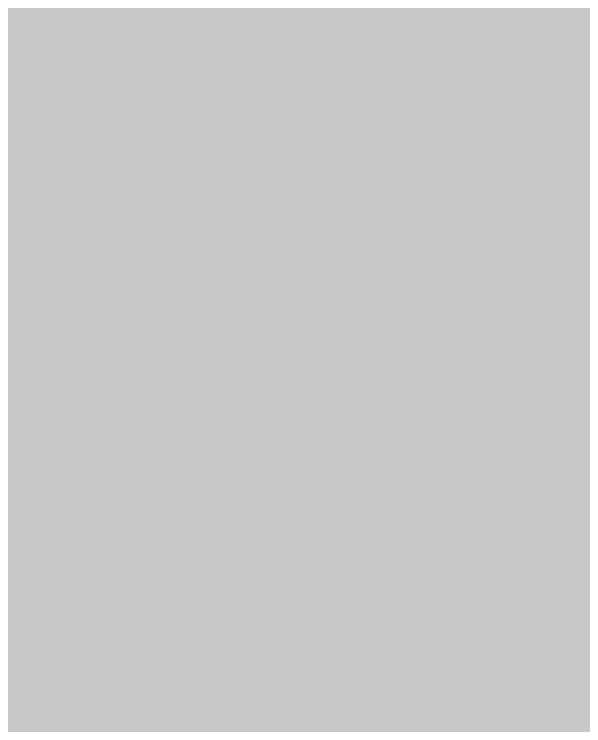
# Model space of a CAD drawing. Header units: inches. Extents: x -4266 to -1814, y 9706 to 12441.
# Drawn here: x -2983.332 to -2979.46, y 10931.796 to 10936.634 of the extents above; entities that cross this region are included whole.
import ezdxf

# ---------------------------------------------------------------- set-up
doc = ezdxf.new("R2010")
doc.units = ezdxf.units.IN
doc.header["$MEASUREMENT"] = 0
doc.layers.add('0-1', color=7, linetype='Continuous', lineweight=5)
doc.layers.add('A-FLOR-PATT-1', color=251, linetype='Continuous', lineweight=9)

# ---------------------------------------------------------------- blocks, each defined once
blk = doc.blocks.new('CTR - 1st Phase - Shell_rvt-1-FLOOR PLAN - 1ST FLOOR')
at = {"layer": 'A-FLOR-PATT-1'}
h = blk.add_hatch(dxfattribs=at)
h.set_pattern_fill('FP_11', color=256, style=0, pattern_type=2)
h.set_pattern_definition([(0, (0, 3.223), (15.36, 3.839), [1.267, -10.253, 1.267, -10.253, -61.44]), (0, (0, 3.223), (15.36, 3.839), [-23.04, 1.267, -21.773, 1.267, -10.253, -26.88]), (0, (0, 3.223), (15.36, 3.839), [-57.6, 1.267, -6.413, 1.267, -17.933]), (120.004, (5.76, 5.143), (-11.0058321, 11.3805159), [1.267, -10.252, 1.267, -10.252, -61.433]), (120.004, (5.76, 5.143), (-11.0058321, 11.3805159), [-23.037, 1.267, -21.77, 1.267, -10.252, -26.877]), (120.004, (5.76, 5.143), (-11.0058321, 11.3805159), [-57.593, 1.267, -6.412, 1.267, -17.931]), (239.996, (7.68, 12.822), (-4.354525, -15.2201142), [1.267, -10.252, 1.267, -10.252, -61.433]), (239.996, (7.68, 12.822), (-4.354525, -15.2201142), [-23.037, 1.267, -21.77, 1.267, -10.252, -26.877]), (239.996, (7.68, 12.822), (-4.354525, -15.2201142), [-57.593, 1.267, -6.412, 1.267, -17.931])])
h.paths.add_polyline_path([(-3175.3355, 10822.4894), (-3175.3355, 10823.1144), (-3137.312, 10823.1144), (-3137.312, 10822.4894), (-3137.1237, 10822.4894), (-3137.1237, 10857.3894), (-3147.3737, 10857.3894), (-3147.3737, 10943.8067), (-3213.9237, 10911.6724), (-3213.9237, 10822.4894), (-3194.0558, 10822.4894)], flags=0)
h.paths.add_polyline_path([(-2772.3237, 10822.4894), (-2748.6862, 10822.4894), (-2748.6862, 10823.4894), (-2719.6862, 10823.4894), (-2719.6862, 10822.4894), (-2710.2862, 10822.4894), (-2710.2862, 10823.4894), (-2681.2862, 10823.4894), (-2681.2862, 10822.4894), (-2672.8565, 10822.4894), (-2772.3237, 10911.054), (-2772.3237, 10832.2707)], flags=0)
h.paths.add_polyline_path([(-3367.5237, 10822.4894), (-3367.5237, 10837.5051), (-3398.6212, 10822.4894), (-3396.1485, 10822.4894)], flags=0)
h.paths.add_polyline_path([(-2925.9237, 10822.4894), (-2925.9237, 10857.3894), (-2936.1737, 10857.3894), (-2936.1737, 10944.4394), (-2831.9237, 10944.4394), (-2831.9237, 10934.1894), (-2808.3237, 10934.1894), (-2808.3237, 10943.108), (-2924.8263, 11046.8407), (-2925.2195, 11045.804), (-2926.2466, 11044.316), (-2927.6, 11043.117), (-2929.2009, 11042.2768), (-2930.9564, 11041.8441), (-2932.7645, 11041.8441), (-2934.52, 11042.2768), (-2936.1209, 11043.117), (-2937.4743, 11044.316), (-2937.9106, 11044.948), (-2983.5237, 11022.9233), (-2983.5237, 10822.4894), (-2983.3355, 10822.4894), (-2983.3355, 10823.1144), (-2945.312, 10823.1144), (-2945.312, 10822.4894)], flags=0)
h.paths.add_polyline_path([(-2925.9237, 10861.6394), (-2925.9237, 10934.1894), (-2836.1737, 10934.1894), (-2836.1737, 10940.1894), (-2931.9237, 10940.1894), (-2931.9237, 10861.6394), (-2928.0487, 10861.6394)], flags=0)
h.paths.add_polyline_path([(-3137.1237, 10861.6394), (-3137.1237, 10934.1894), (-3047.3737, 10934.1894), (-3047.3737, 10940.1894), (-3143.1237, 10940.1894), (-3143.1237, 10861.6394)], flags=0)
h.paths.add_polyline_path([(-3019.5237, 10934.1894), (-3019.5237, 11005.5403), (-3146.0634, 10944.4394), (-3043.1237, 10944.4394), (-3043.1237, 10934.1894)], flags=0)

msp = doc.modelspace()

# ---------------------------------------------------------------- block references
at = {"layer": '0-1'}
msp.add_blockref('CTR - 1st Phase - Shell_rvt-1-FLOOR PLAN - 1ST FLOOR', (0, 0), dxfattribs=at)

doc.saveas('drawing.dxf')
